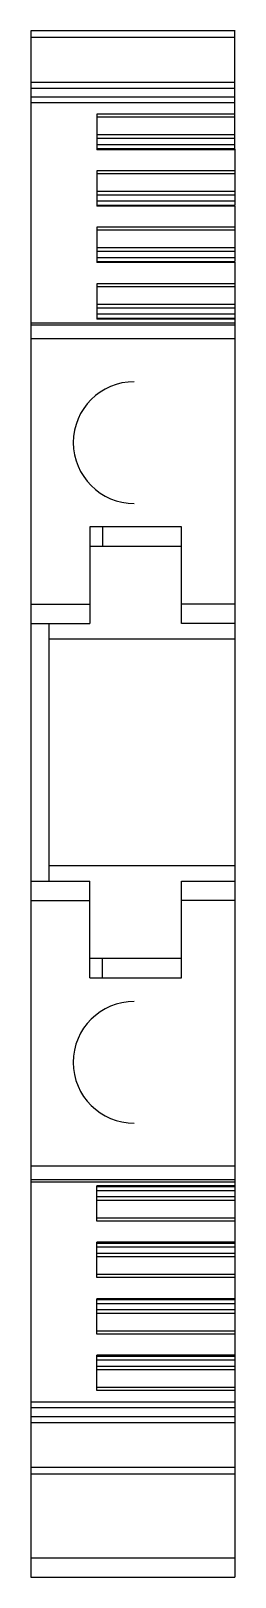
# Model space of a CAD drawing. Header units: millimetres. Extents: x 0 to 7.9, y 0 to 60.
import ezdxf

# ---------------------------------------------------------------- set-up
doc = ezdxf.new("R2010")
doc.units = ezdxf.units.MM

msp = doc.modelspace()

# ---------------------------------------------------------------- linework, layer by layer
at = {"color": 7, "linetype": 'Continuous', "lineweight": 25}
for p, q in [((7.904, 60), (0, 60)), ((0, 60), (0, 0)), ((7.9, 59.739), (0, 59.739)), ((7.9, 55.446), (7.9, 60)), ((7.9, 58), (0, 58)), ((0, 57.775), (7.9, 57.775)), ((7.9, 57.423), (0, 57.423)), ((7.9, 57.209), (0, 57.209)), ((7.9, 56.764), (2.55, 56.764)), ((2.55, 56.764), (2.55, 55.392)), ((7.9, 56.648), (2.55, 56.648)), ((7.9, 55.963), (2.55, 55.963)), ((7.9, 55.822), (2.55, 55.822)), ((7.9, 55.583), (2.55, 55.583)), ((7.9, 55.421), (2.55, 55.421)), ((7.9, 55.392), (2.55, 55.392)), ((7.9, 55.392), (7.9, 54.572)), ((2.55, 54.572), (2.55, 53.2)), ((7.9, 54.572), (2.55, 54.572)), ((7.9, 54.456), (2.55, 54.456)), ((7.9, 54.456), (7.9, 53.254)), ((7.9, 53.771), (2.55, 53.771)), ((7.9, 53.63), (2.55, 53.63)), ((7.9, 53.391), (2.55, 53.391)), ((7.9, 53.229), (2.55, 53.229)), ((7.9, 53.2), (2.55, 53.2)), ((7.9, 53.2), (7.9, 52.38)), ((7.9, 52.38), (2.55, 52.38)), ((2.55, 52.38), (2.55, 51.008)), ((7.9, 52.264), (2.55, 52.264)), ((7.9, 52.264), (7.9, 51.062)), ((7.9, 51.579), (2.55, 51.579)), ((7.9, 51.438), (2.55, 51.438)), ((7.9, 51.199), (2.55, 51.199)), ((7.9, 51.037), (2.55, 51.037)), ((7.9, 51.008), (2.55, 51.008)), ((7.9, 51.008), (7.9, 50.188)), ((7.9, 50.188), (2.55, 50.188)), ((2.55, 50.188), (2.55, 48.816)), ((7.9, 50.072), (2.55, 50.072)), ((7.9, 50.072), (7.9, 15.184)), ((7.9, 49.387), (2.55, 49.387)), ((7.9, 49.246), (2.55, 49.246)), ((7.9, 48.657), (0, 48.657)), ((7.9, 49.007), (2.55, 49.007)), ((7.9, 48.845), (2.55, 48.845)), ((7.9, 48.816), (2.55, 48.816)), ((7.9, 48.586), (0, 48.586)), ((7.9, 48.05), (0, 48.05)), ((5.825, 40.75), (2.275, 40.75)), ((2.275, 40.75), (2.275, 37.75)), ((2.775, 40.75), (2.775, 40)), ((5.825, 37), (5.825, 40.75)), ((2.275, 40), (5.825, 40)), ((0, 37.75), (2.275, 37.75)), ((7.9, 37.75), (5.825, 37.75)), ((0, 37), (2.275, 37)), ((0.7, 27), (0.7, 37)), ((7.9, 37), (5.825, 37)), ((7.9, 36.4), (0.7, 36.4)), ((7.9, 27.6), (0.7, 27.6)), ((0, 27), (2.275, 27)), ((2.275, 23.25), (2.275, 27)), ((5.825, 23.25), (5.825, 27)), ((5.825, 27), (7.9, 27)), ((0, 26.25), (2.275, 26.25)), ((7.9, 26.25), (5.825, 26.25)), ((5.825, 24), (2.275, 24)), ((2.775, 23.25), (2.775, 24)), ((2.275, 23.25), (5.825, 23.25)), ((7.9, 15.95), (0, 15.95)), ((7.9, 15.414), (0, 15.414)), ((0, 15.343), (7.9, 15.343)), ((7.9, 15.184), (2.55, 15.184)), ((2.55, 13.812), (2.55, 15.184)), ((2.55, 15.155), (7.903, 15.155)), ((7.9, 15.155), (7.9, 7.352)), ((7.9, 14.993), (2.55, 14.993)), ((7.9, 14.754), (2.55, 14.754)), ((7.9, 14.613), (2.55, 14.613)), ((7.9, 13.928), (2.55, 13.928)), ((7.9, 13.812), (2.55, 13.812)), ((7.9, 12.992), (2.55, 12.992)), ((2.55, 11.62), (2.55, 12.992)), ((2.55, 12.963), (7.9, 12.963)), ((7.9, 12.801), (2.55, 12.801)), ((7.9, 12.562), (2.55, 12.562)), ((7.9, 12.421), (2.55, 12.421)), ((7.9, 11.736), (2.55, 11.736)), ((7.9, 11.62), (2.55, 11.62)), ((7.9, 10.8), (2.55, 10.8)), ((2.55, 9.428), (2.55, 10.8)), ((2.55, 10.771), (7.9, 10.771)), ((7.9, 10.609), (2.55, 10.609)), ((7.9, 10.37), (2.55, 10.37)), ((7.9, 10.229), (2.55, 10.229)), ((7.9, 9.544), (2.55, 9.544)), ((7.9, 9.428), (2.55, 9.428)), ((7.9, 8.608), (2.55, 8.608)), ((2.55, 7.236), (2.55, 8.608)), ((2.55, 8.579), (7.9, 8.579)), ((7.9, 8.417), (2.55, 8.417)), ((7.9, 8.178), (2.55, 8.178)), ((7.9, 8.037), (2.55, 8.037)), ((7.9, 7.352), (2.55, 7.352)), ((7.9, 7.236), (2.55, 7.236)), ((7.9, 7.236), (7.9, 0)), ((7.9, 6.791), (0, 6.791)), ((0, 6.577), (7.9, 6.577)), ((0, 6.225), (7.9, 6.225)), ((0, 6), (7.9, 6)), ((0, 4.261), (7.9, 4.261)), ((0, 4), (7.9, 4)), ((0, 0.75), (7.9, 0.75)), ((0, 0), (7.9, 0))]:
    msp.add_line(p, q, dxfattribs=at)
for centre, radius in [((4, 44.025), 2.362), ((4, 19.975), 2.363)]:
    msp.add_arc(centre, radius, 90, 270, dxfattribs=at)
for points, knots in [([(7.9, 55.42), (7.9, 55.42), (7.9, 55.42), (7.9, 55.412), (7.9, 55.399), (7.9, 55.392)], [0, 0, 0, 0, 0.209734, 0.608985, 1, 1, 1, 1]), ([(7.9, 54.572), (7.9, 54.564), (7.9, 54.548), (7.9, 54.517), (7.9, 54.485), (7.9, 54.466), (7.9, 54.456)], [0, 0, 0, 0, 0.244273, 0.499678, 0.752446, 1, 1, 1, 1]), ([(7.9, 53.228), (7.9, 53.228), (7.9, 53.228), (7.9, 53.22), (7.9, 53.207), (7.9, 53.2)], [0, 0, 0, 0, 0.209734, 0.608985, 1, 1, 1, 1]), ([(7.9, 52.38), (7.9, 52.372), (7.9, 52.356), (7.9, 52.325), (7.9, 52.293), (7.9, 52.273), (7.9, 52.264)], [0, 0, 0, 0, 0.244273, 0.499678, 0.752446, 1, 1, 1, 1]), ([(7.9, 51.036), (7.9, 51.036), (7.9, 51.036), (7.9, 51.028), (7.9, 51.015), (7.9, 51.008)], [0, 0, 0, 0, 0.209734, 0.608985, 1, 1, 1, 1]), ([(7.9, 50.188), (7.9, 50.18), (7.9, 50.164), (7.9, 50.133), (7.9, 50.101), (7.9, 50.081), (7.9, 50.072)], [0, 0, 0, 0, 0.244273, 0.499678, 0.752446, 1, 1, 1, 1]), ([(2.275, 37.75), (2.275, 37.554), (2.275, 37.359), (2.275, 37.081), (2.275, 37), (2.275, 37)], [0, 0, 0, 0, 0.5, 0.5, 1, 1, 1, 1]), ([(7.9, 15.184), (7.9, 15.177), (7.9, 15.164), (7.9, 15.155), (7.9, 15.156), (7.9, 15.156)], [0, 0, 0, 0, 0.4, 0.8, 1, 1, 1, 1]), ([(7.9, 7.352), (7.9, 7.342), (7.9, 7.323), (7.9, 7.291), (7.9, 7.26), (7.9, 7.244), (7.9, 7.236)], [0, 0, 0, 0, 0.248253, 0.499751, 0.748355, 1, 1, 1, 1])]:
    msp.add_open_spline(points, degree=3, knots=knots, dxfattribs=at)

doc.saveas('drawing.dxf')
